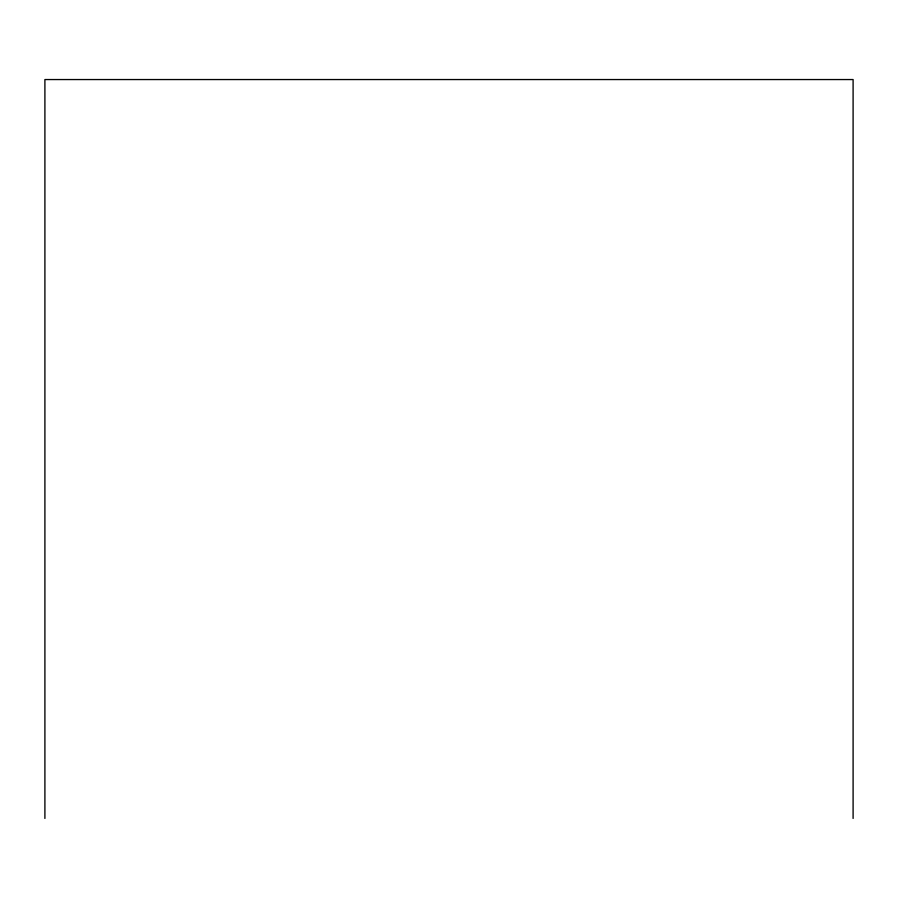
<?xml version="1.0" encoding="UTF-8"?>
<svg xmlns="http://www.w3.org/2000/svg" width="898" height="898" viewBox="0 0 898 898"><rect width="100%" height="100%" fill="white"/><g stroke="black" fill="none" stroke-linecap="round" stroke-linejoin="round"><path stroke-width="1.35" d="M853.1 818.448L853.1 79.552L44.9 79.552L44.9 818.448"/></g></svg>
